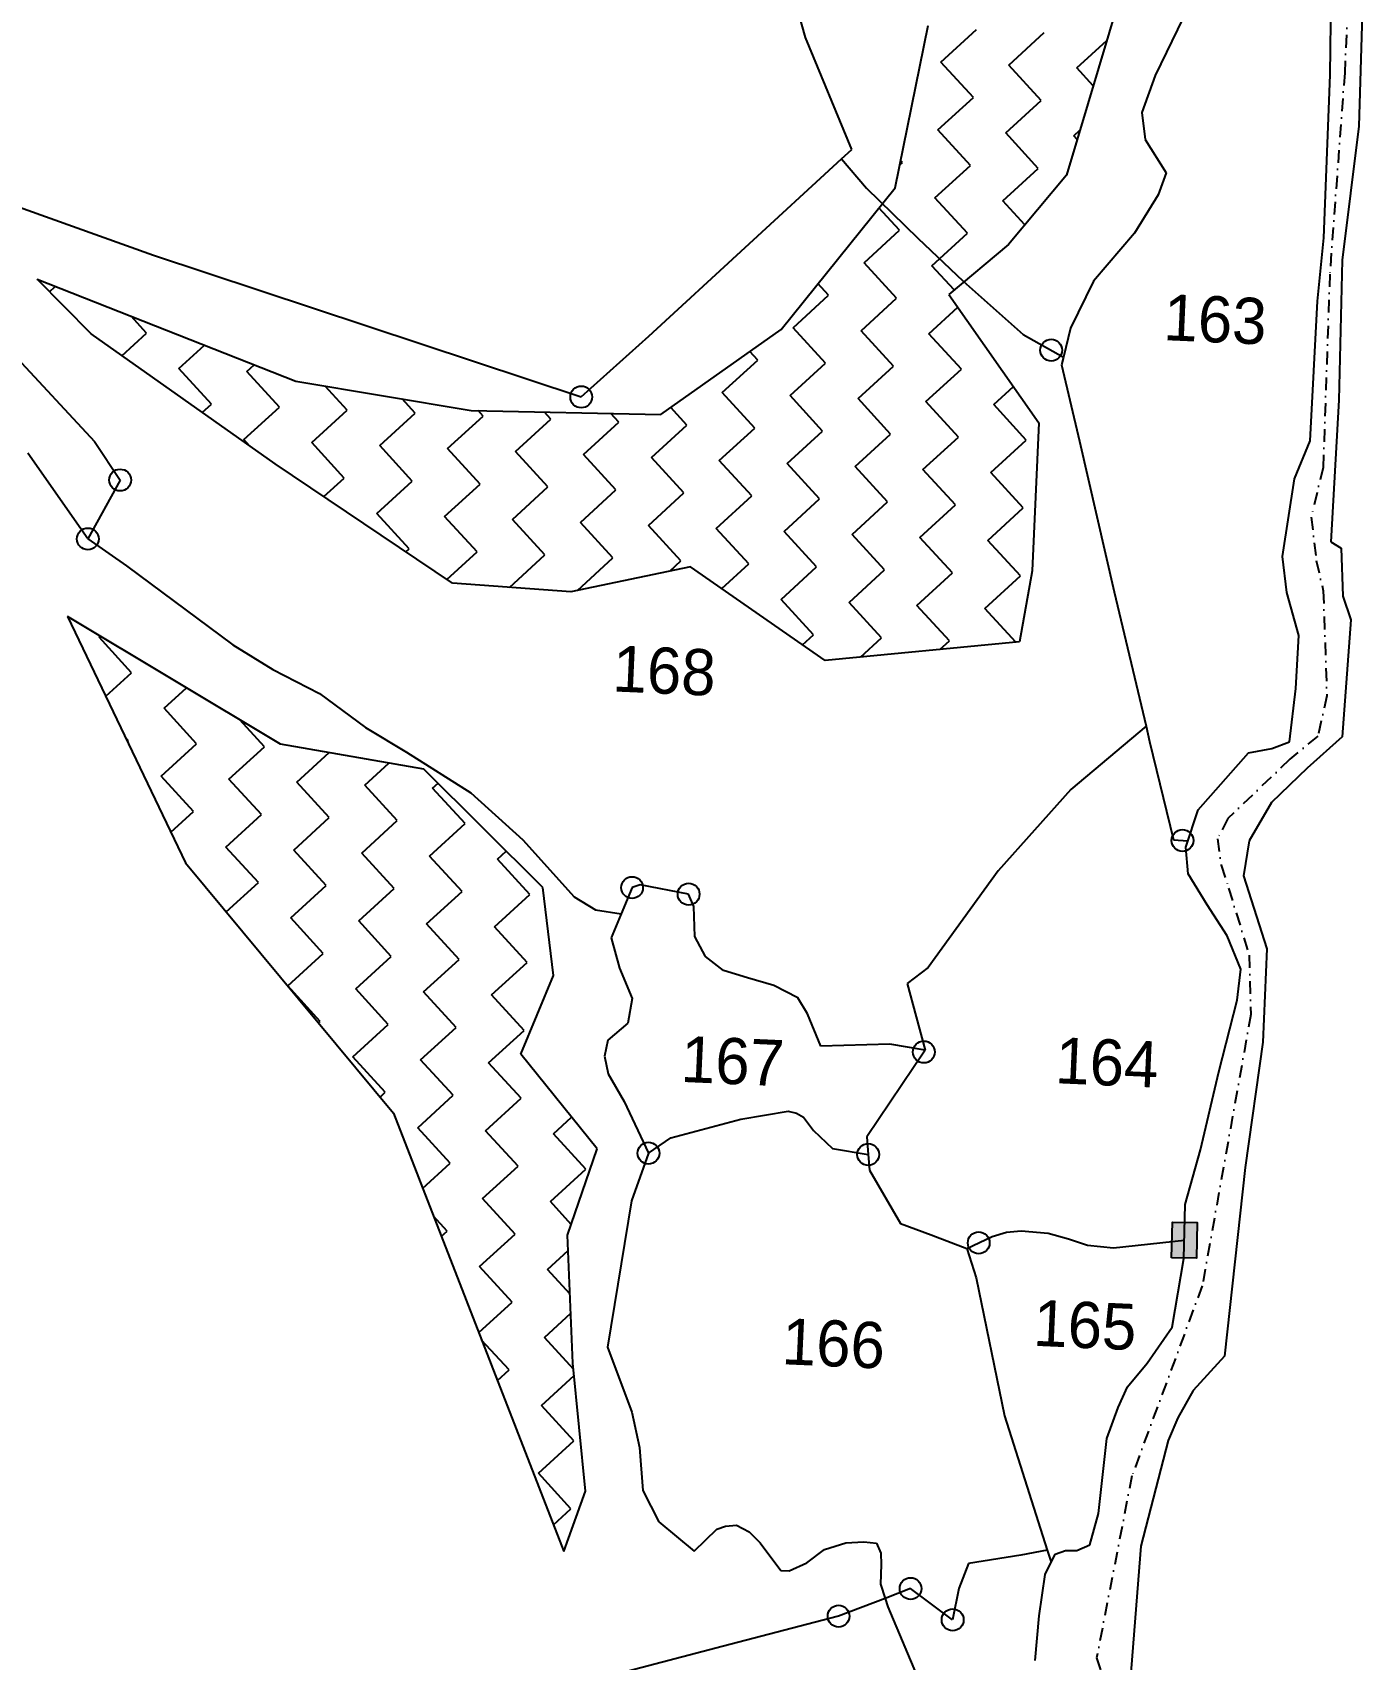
# Model space of a CAD drawing. Header units: metres. Extents: x 325382 to 334163, y 1808984 to 1815491.
# Drawn here: x 332038 to 332558, y 1811592 to 1812227 of the extents above; entities that cross this region are included whole.
import ezdxf

# ---------------------------------------------------------------- set-up
doc = ezdxf.new("R2010")
doc.units = ezdxf.units.M
doc.header["$MEASUREMENT"] = 0
doc.linetypes.add('DASHDOT', pattern=[1, 0.5, -0.25, 0, -0.25])
for name, color, linetype in [('POLY_HATCH', 12, 'Continuous'), ('POLY_PARCEL', 6, 'Continuous'), ('POLY_WATER', 4, 'Continuous'), ('TEXT_PARCEL', 7, 'Continuous'), ('V_BOUND_STREAM_LINE', 7, 'DASHDOT')]:
    doc.layers.add(name, color=color, linetype=linetype)
doc.styles.add('TEXT_MAP', font='', dxfattribs={"height": 1.8})
doc.styles.get('TEXT_MAP').set_extended_font_data('Kruti Dev 050')

msp = doc.modelspace()

# ---------------------------------------------------------------- hatches: boundary and pattern name
msp.add_hatch(color=256).paths.add_polyline_path([(332493.11, 1811762.33), (332483.48, 1811762.55), (332483.16, 1811748.62), (332492.8, 1811748.4)])

# ---------------------------------------------------------------- linework, layer by layer
msp.add_lwpolyline([(332483.16, 1811748.62), (332483.48, 1811762.55), (332493.11, 1811762.33), (332492.8, 1811748.4)], close=True)
for centre in [(332436.13, 1812102.97), (332252.58, 1812084.72), (332072.48, 1812052.28), (332059.9, 1812029.28), (332487.37, 1811911.52), (332272.43, 1811893.13), (332294.52, 1811890.57), (332386.39, 1811828.93), (332278.82, 1811789.41), (332364.66, 1811788.92), (332407.8, 1811754.39), (332381.2, 1811619.4), (332353.09, 1811608.61), (332397.63, 1811607.19)]:
    msp.add_circle(centre, 4.26)
at = {"layer": 'POLY_HATCH'}
for p, q in [((332462.95, 1812241.06), (332442.1, 1812171.32)), ((332375.13, 1812166.35), (332388.03, 1812229.71)), ((332442.1, 1812171.32), (332419.4, 1812144.3)), ((332330.59, 1812111.12), (332375.13, 1812166.35)), ((332419.4, 1812144.3), (332396.1, 1812124.78)), ((332061.18, 1812109.33), (332040.09, 1812130.66)), ((332040.09, 1812130.66), (332141.07, 1812090.88)), ((332396.1, 1812124.78), (332431.29, 1812074.66)), ((332133, 1812058.62), (332061.18, 1812109.33)), ((332283.65, 1812077.86), (332330.59, 1812111.12)), ((332141.07, 1812090.88), (332209.62, 1812079.44)), ((332209.62, 1812079.44), (332283.65, 1812077.86)), ((332431.29, 1812074.66), (332428.74, 1812016.87)), ((332202.34, 1812011.97), (332133, 1812058.62)), ((332295.19, 1812018.44), (332248.48, 1812008.61)), ((332347.79, 1811981.78), (332295.19, 1812018.44)), ((332428.74, 1812016.87), (332423.78, 1811989.07)), ((332248.48, 1812008.61), (332202.34, 1812011.97)), ((332051.99, 1811999.04), (332098.03, 1811902.84)), ((332135.09, 1811949.1), (332051.99, 1811999.04)), ((332423.78, 1811989.07), (332347.79, 1811981.78)), ((332191.11, 1811939.41), (332135.09, 1811949.1)), ((332237.57, 1811893.2), (332191.11, 1811939.41)), ((332098.03, 1811902.84), (332179.19, 1811805.09)), ((332241.76, 1811858.82), (332237.57, 1811893.2)), ((332228.99, 1811828.04), (332241.76, 1811858.82)), ((332258.74, 1811791.11), (332228.99, 1811828.04)), ((332179.19, 1811805.09), (332245.8, 1811633.9)), ((332247.27, 1811757.42), (332258.74, 1811791.11)), ((332249.34, 1811707.47), (332247.27, 1811757.42)), ((332254.27, 1811657.39), (332249.34, 1811707.47)), ((332245.8, 1811633.9), (332254.27, 1811657.39))]:
    msp.add_line(p, q, dxfattribs=at)
at = {"layer": 'POLY_HATCH', "linetype": 'Continuous'}
for p, q in [((332393.05, 1812215.51), (332406.9, 1812228.19)), ((332419.57, 1812214.34), (332433.42, 1812227.02)), ((332446.09, 1812213.18), (332457.82, 1812223.91)), ((332405.73, 1812201.67), (332393.05, 1812215.51)), ((332432.25, 1812200.5), (332419.57, 1812214.34)), ((332452.52, 1812206.16), (332446.09, 1812213.18)), ((332391.88, 1812188.99), (332405.73, 1812201.67)), ((332418.4, 1812187.82), (332432.25, 1812200.5)), ((332404.56, 1812175.15), (332391.88, 1812188.99)), ((332431.08, 1812173.98), (332418.4, 1812187.82)), ((332444.92, 1812186.65), (332447.35, 1812188.87)), ((332446.25, 1812185.21), (332444.92, 1812186.65)), ((332376.95, 1812175.33), (332378.04, 1812176.32)), ((332378.04, 1812176.32), (332377.32, 1812177.1)), ((332390.71, 1812162.47), (332404.56, 1812175.15)), ((332417.23, 1812161.3), (332431.08, 1812173.98)), ((332403.39, 1812148.63), (332390.71, 1812162.47)), ((332376.87, 1812149.8), (332368.84, 1812158.56)), ((332425.81, 1812151.93), (332417.23, 1812161.3)), ((332363.02, 1812137.12), (332376.87, 1812149.8)), ((332389.54, 1812135.95), (332403.39, 1812148.63)), ((332375.7, 1812123.27), (332363.02, 1812137.12)), ((332398.18, 1812126.52), (332389.54, 1812135.95)), ((332044.89, 1812125.81), (332047.14, 1812127.88)), ((332335.33, 1812111.77), (332349.18, 1812124.44)), ((332349.18, 1812124.44), (332345.01, 1812129)), ((332361.85, 1812110.6), (332375.7, 1812123.27)), ((332388.37, 1812109.43), (332399.64, 1812119.74)), ((332082.79, 1812109.62), (332076.75, 1812116.22)), ((332348.01, 1812097.92), (332335.33, 1812111.77)), ((332073.21, 1812100.84), (332082.79, 1812109.62)), ((332374.53, 1812096.75), (332361.85, 1812110.6)), ((332401.05, 1812095.58), (332388.37, 1812109.43)), ((332095.47, 1812095.77), (332105.45, 1812104.91)), ((332307.64, 1812086.42), (332321.49, 1812099.09)), ((332321.49, 1812099.09), (332318.39, 1812102.48)), ((332108.15, 1812081.93), (332095.47, 1812095.77)), ((332121.99, 1812094.6), (332124.89, 1812097.26)), ((332134.67, 1812080.76), (332121.99, 1812094.6)), ((332334.16, 1812085.25), (332348.01, 1812097.92)), ((332360.68, 1812084.08), (332374.53, 1812096.75)), ((332387.2, 1812082.91), (332401.05, 1812095.58)), ((332161.19, 1812079.59), (332152.62, 1812088.95)), ((332320.32, 1812072.57), (332307.64, 1812086.42)), ((332413.73, 1812081.74), (332421.39, 1812088.76)), ((332104.59, 1812078.68), (332108.15, 1812081.93)), ((332120.82, 1812068.08), (332134.67, 1812080.76)), ((332187.71, 1812078.42), (332182.65, 1812083.94)), ((332293.79, 1812073.74), (332287.52, 1812080.6)), ((332346.84, 1812071.4), (332334.16, 1812085.25)), ((332373.36, 1812070.23), (332360.68, 1812084.08)), ((332399.88, 1812069.06), (332387.2, 1812082.91)), ((332426.4, 1812067.89), (332413.73, 1812081.74)), ((332147.34, 1812066.91), (332161.19, 1812079.59)), ((332173.86, 1812065.74), (332187.71, 1812078.42)), ((332200.39, 1812064.57), (332214.23, 1812077.25)), ((332214.23, 1812077.25), (332212.27, 1812079.39)), ((332226.91, 1812063.4), (332240.75, 1812076.08)), ((332240.75, 1812076.08), (332238.23, 1812078.83)), ((332253.43, 1812062.23), (332267.27, 1812074.91)), ((332267.27, 1812074.91), (332264.19, 1812078.28)), ((332279.95, 1812061.07), (332293.79, 1812073.74)), ((332123.07, 1812065.62), (332120.82, 1812068.08)), ((332160.02, 1812053.07), (332147.34, 1812066.91)), ((332306.47, 1812059.9), (332320.32, 1812072.57)), ((332332.99, 1812058.73), (332346.84, 1812071.4)), ((332359.51, 1812057.56), (332373.36, 1812070.23)), ((332386.03, 1812056.39), (332399.88, 1812069.06)), ((332412.56, 1812055.22), (332426.4, 1812067.89)), ((332186.54, 1812051.9), (332173.86, 1812065.74)), ((332213.06, 1812050.73), (332200.39, 1812064.57)), ((332239.58, 1812049.56), (332226.91, 1812063.4)), ((332266.1, 1812048.39), (332253.43, 1812062.23)), ((332292.62, 1812047.22), (332279.95, 1812061.07)), ((332319.15, 1812046.05), (332306.47, 1812059.9)), ((332345.67, 1812044.88), (332332.99, 1812058.73)), ((332372.19, 1812043.71), (332359.51, 1812057.56)), ((332398.71, 1812042.54), (332386.03, 1812056.39)), ((332425.23, 1812041.37), (332412.56, 1812055.22)), ((332152.07, 1812045.79), (332160.02, 1812053.07)), ((332172.69, 1812039.22), (332186.54, 1812051.9)), ((332199.22, 1812038.05), (332213.06, 1812050.73)), ((332225.74, 1812036.88), (332239.58, 1812049.56)), ((332252.26, 1812035.71), (332266.1, 1812048.39)), ((332278.78, 1812034.54), (332292.62, 1812047.22)), ((332305.3, 1812033.37), (332319.15, 1812046.05)), ((332331.82, 1812032.2), (332345.67, 1812044.88)), ((332358.34, 1812031.04), (332372.19, 1812043.71)), ((332384.86, 1812029.87), (332398.71, 1812042.54)), ((332185.37, 1812025.38), (332172.69, 1812039.22)), ((332211.89, 1812024.21), (332199.22, 1812038.05)), ((332238.41, 1812023.04), (332225.74, 1812036.88)), ((332264.93, 1812021.87), (332252.26, 1812035.71)), ((332411.39, 1812028.7), (332425.23, 1812041.37)), ((332291.46, 1812020.7), (332278.78, 1812034.54)), ((332317.98, 1812019.53), (332305.3, 1812033.37)), ((332344.5, 1812018.36), (332331.82, 1812032.2)), ((332371.02, 1812017.19), (332358.34, 1812031.04)), ((332397.54, 1812016.02), (332384.86, 1812029.87)), ((332184.12, 1812024.23), (332185.37, 1812025.38)), ((332200.14, 1812013.45), (332211.89, 1812024.21)), ((332224.57, 1812010.36), (332238.41, 1812023.04)), ((332424.06, 1812014.85), (332411.39, 1812028.7)), ((332251.09, 1812009.19), (332264.93, 1812021.87)), ((332287.14, 1812016.75), (332291.46, 1812020.7)), ((332307.45, 1812009.89), (332317.98, 1812019.53)), ((332330.65, 1812005.68), (332344.5, 1812018.36)), ((332357.17, 1812004.51), (332371.02, 1812017.19)), ((332224.58, 1812010.35), (332224.57, 1812010.36)), ((332383.69, 1812003.34), (332397.54, 1812016.02)), ((332410.22, 1812002.17), (332424.06, 1812014.85)), ((332251.11, 1812009.17), (332251.09, 1812009.19)), ((332343.33, 1811991.84), (332330.65, 1812005.68)), ((332369.85, 1811990.67), (332357.17, 1812004.51)), ((332396.37, 1811989.5), (332383.69, 1812003.34)), ((332422.34, 1811988.93), (332410.22, 1812002.17)), ((332064.27, 1811990.86), (332064.8, 1811991.34)), ((332076.95, 1811977.01), (332064.27, 1811990.86)), ((332339.02, 1811987.89), (332343.33, 1811991.84)), ((332361.59, 1811983.1), (332369.85, 1811990.67)), ((332392.64, 1811986.08), (332396.37, 1811989.5)), ((332066.92, 1811967.84), (332076.95, 1811977.01)), ((332089.62, 1811963.17), (332098.37, 1811971.17)), ((332102.3, 1811949.32), (332089.62, 1811963.17)), ((332128.82, 1811948.15), (332119.21, 1811958.65)), ((332075.78, 1811950.49), (332074.62, 1811951.75)), ((332075.39, 1811950.14), (332075.78, 1811950.49)), ((332088.45, 1811936.65), (332102.3, 1811949.32)), ((332114.97, 1811935.48), (332128.82, 1811948.15)), ((332141.49, 1811934.31), (332154.07, 1811945.82)), ((332168.02, 1811933.14), (332177.45, 1811941.77)), ((332101.13, 1811922.8), (332088.45, 1811936.65)), ((332127.65, 1811921.63), (332114.97, 1811935.48)), ((332154.17, 1811920.46), (332141.49, 1811934.31)), ((332194.54, 1811931.97), (332196.65, 1811933.9)), ((332180.69, 1811919.29), (332168.02, 1811933.14)), ((332207.21, 1811918.12), (332194.54, 1811931.97)), ((332092.33, 1811914.75), (332101.13, 1811922.8)), ((332113.8, 1811908.96), (332127.65, 1811921.63)), ((332140.32, 1811907.79), (332154.17, 1811920.46)), ((332166.85, 1811906.62), (332180.69, 1811919.29)), ((332193.37, 1811905.45), (332207.21, 1811918.12)), ((332126.48, 1811895.11), (332113.8, 1811908.96)), ((332153, 1811893.94), (332140.32, 1811907.79)), ((332179.52, 1811892.77), (332166.85, 1811906.62)), ((332206.04, 1811891.6), (332193.37, 1811905.45)), ((332219.89, 1811904.28), (332223.3, 1811907.4)), ((332232.56, 1811890.43), (332219.89, 1811904.28)), ((332113.96, 1811883.65), (332126.48, 1811895.11)), ((332139.16, 1811881.26), (332153, 1811893.94)), ((332165.68, 1811880.09), (332179.52, 1811892.77)), ((332192.2, 1811878.93), (332206.04, 1811891.6)), ((332218.72, 1811877.76), (332232.56, 1811890.43)), ((332151.83, 1811867.42), (332139.16, 1811881.26)), ((332178.35, 1811866.25), (332165.68, 1811880.09)), ((332204.87, 1811865.08), (332192.2, 1811878.93)), ((332231.4, 1811863.91), (332218.72, 1811877.76)), ((332137.99, 1811854.74), (332151.83, 1811867.42)), ((332164.51, 1811853.57), (332178.35, 1811866.25)), ((332191.03, 1811852.4), (332204.87, 1811865.08)), ((332217.55, 1811851.23), (332231.4, 1811863.91)), ((332150.66, 1811840.9), (332137.99, 1811854.74)), ((332177.18, 1811839.73), (332164.51, 1811853.57)), ((332203.7, 1811838.56), (332191.03, 1811852.4)), ((332230.23, 1811837.39), (332217.55, 1811851.23)), ((332149.98, 1811840.27), (332150.66, 1811840.9)), ((332163.34, 1811827.05), (332177.18, 1811839.73)), ((332189.86, 1811825.88), (332203.7, 1811838.56)), ((332216.38, 1811824.71), (332230.23, 1811837.39)), ((332176.01, 1811813.21), (332163.34, 1811827.05)), ((332202.53, 1811812.04), (332189.86, 1811825.88)), ((332229.06, 1811810.87), (332216.38, 1811824.71)), ((332173.99, 1811811.36), (332176.01, 1811813.21)), ((332188.69, 1811799.36), (332202.53, 1811812.04)), ((332215.21, 1811798.19), (332229.06, 1811810.87)), ((332241.73, 1811797.02), (332248.78, 1811803.47)), ((332201.36, 1811785.52), (332188.69, 1811799.36)), ((332227.89, 1811784.35), (332215.21, 1811798.19)), ((332254.41, 1811783.18), (332241.73, 1811797.02)), ((332190.63, 1811775.69), (332201.36, 1811785.52)), ((332214.04, 1811771.67), (332227.89, 1811784.35)), ((332240.56, 1811770.5), (332254.41, 1811783.18)), ((332226.72, 1811757.82), (332214.04, 1811771.67)), ((332248.7, 1811761.62), (332240.56, 1811770.5)), ((332200.2, 1811758.99), (332194.86, 1811764.82)), ((332197.93, 1811756.92), (332200.2, 1811758.99)), ((332212.87, 1811745.15), (332226.72, 1811757.82)), ((332239.39, 1811743.98), (332247.52, 1811751.42)), ((332225.55, 1811731.3), (332212.87, 1811745.15)), ((332248.23, 1811734.33), (332239.39, 1811743.98)), ((332212.54, 1811719.39), (332225.55, 1811731.3)), ((332238.22, 1811717.46), (332248.54, 1811726.9)), ((332224.38, 1811704.78), (332213.67, 1811716.47)), ((332249.58, 1811705.05), (332238.22, 1811717.46)), ((332219.84, 1811700.63), (332224.38, 1811704.78)), ((332237.05, 1811690.94), (332249.82, 1811702.63)), ((332249.73, 1811677.09), (332237.05, 1811690.94)), ((332235.88, 1811664.42), (332249.73, 1811677.09)), ((332248.56, 1811650.57), (332235.88, 1811664.42)), ((332241.75, 1811644.33), (332248.56, 1811650.57))]:
    msp.add_line(p, q, dxfattribs=at)
at = {"layer": 'POLY_PARCEL'}
for p, q in [((332340.15, 1812225.09), (332318.21, 1812303.43)), ((332487.59, 1812232.75), (332476.73, 1812210.29)), ((332358.24, 1812181.37), (332340.15, 1812225.09)), ((332476.73, 1812210.29), (332471.52, 1812195.79)), ((332471.52, 1812195.79), (332472.81, 1812185.21)), ((332354.22, 1812177.67), (332358.24, 1812181.37)), ((332472.81, 1812185.21), (332481.02, 1812172.22)), ((332278.93, 1812108.51), (332354.22, 1812177.67)), ((332354.22, 1812177.67), (332363.96, 1812166.31)), ((332481.02, 1812172.22), (332477.83, 1812163.6)), ((332016.96, 1812164.55), (332085.49, 1812140.13)), ((332363.96, 1812166.31), (332383.98, 1812146.68)), ((332477.83, 1812163.6), (332468.7, 1812148.63)), ((332383.98, 1812146.68), (332401.77, 1812129.93)), ((332468.7, 1812148.63), (332452.7, 1812129.88)), ((332085.49, 1812140.13), (332252.58, 1812084.72)), ((332401.77, 1812129.93), (332425.17, 1812109.17)), ((332452.7, 1812129.88), (332443.67, 1812111.64)), ((332443.67, 1812111.64), (332440.91, 1812100.25)), ((332252.58, 1812084.72), (332278.93, 1812108.51)), ((332425.17, 1812109.17), (332440.91, 1812100.25)), ((332030.61, 1812101.69), (332062.47, 1812067.39)), ((332440.91, 1812100.25), (332440.19, 1812097.27)), ((332440.19, 1812097.27), (332447.12, 1812067.52)), ((332062.47, 1812067.39), (332072.48, 1812052.28)), ((332447.12, 1812067.52), (332460.68, 1812008.68)), ((332059.9, 1812029.28), (332036.46, 1812062.76)), ((332072.48, 1812052.28), (332059.9, 1812029.28)), ((332059.9, 1812029.28), (332074.95, 1812018.77)), ((332074.95, 1812018.77), (332116.53, 1811987.88)), ((332460.68, 1812008.68), (332473.14, 1811956.14)), ((332116.53, 1811987.88), (332132.17, 1811978.28)), ((332132.17, 1811978.28), (332150.33, 1811968.92)), ((332150.33, 1811968.92), (332168.31, 1811955.64)), ((332168.31, 1811955.64), (332184.3, 1811946.02)), ((332473.14, 1811956.14), (332443.81, 1811931.45)), ((332473.14, 1811956.14), (332474.56, 1811950.13)), ((332474.56, 1811950.13), (332483.88, 1811911.79)), ((332184.3, 1811946.02), (332209.45, 1811930.17)), ((332209.45, 1811930.17), (332229.7, 1811911.8)), ((332443.81, 1811931.45), (332415.44, 1811899.71)), ((332229.7, 1811911.8), (332249.78, 1811889.52)), ((332483.88, 1811911.79), (332489.54, 1811911.34)), ((332415.44, 1811899.71), (332388, 1811861.91)), ((332249.78, 1811889.52), (332258.13, 1811884.51)), ((332272.43, 1811893.13), (332268.17, 1811882.86)), ((332275.65, 1811894.26), (332272.43, 1811893.13)), ((332294.52, 1811890.57), (332275.65, 1811894.26)), ((332296.53, 1811885.73), (332294.52, 1811890.57)), ((332258.13, 1811884.51), (332268.17, 1811882.86)), ((332268.17, 1811882.86), (332264.27, 1811873.53)), ((332296.97, 1811873.99), (332296.53, 1811885.73)), ((332264.27, 1811873.53), (332267.55, 1811861.66)), ((332301.06, 1811866.2), (332296.97, 1811873.99)), ((332308.12, 1811860.82), (332301.06, 1811866.2)), ((332267.55, 1811861.66), (332272.4, 1811849.77)), ((332317.51, 1811857.87), (332308.12, 1811860.82)), ((332327.84, 1811854.88), (332317.51, 1811857.87)), ((332388, 1811861.91), (332379.8, 1811855.73)), ((332337.15, 1811850.03), (332327.84, 1811854.88)), ((332379.8, 1811855.73), (332386.9, 1811829.68)), ((332272.4, 1811849.77), (332270.71, 1811840.19)), ((332341, 1811843.84), (332337.15, 1811850.03)), ((332270.71, 1811840.19), (332262.95, 1811833.58)), ((332346.15, 1811831.26), (332341, 1811843.84)), ((332262.95, 1811833.58), (332261.66, 1811827.28)), ((332373.15, 1811831.97), (332346.15, 1811831.26)), ((332386.9, 1811829.68), (332373.15, 1811831.97)), ((332261.66, 1811827.28), (332263.13, 1811820.35)), ((332386.9, 1811829.68), (332364.08, 1811795.83)), ((332263.13, 1811820.35), (332269.28, 1811809.66)), ((332269.28, 1811809.66), (332278.82, 1811789.41)), ((332287.61, 1811795.37), (332314.88, 1811802.67)), ((332314.88, 1811802.67), (332333.44, 1811805.87)), ((332333.44, 1811805.87), (332336.66, 1811805.11)), ((332336.66, 1811805.11), (332339.38, 1811803.45)), ((332339.38, 1811803.45), (332343.33, 1811798.32)), ((332278.82, 1811789.41), (332287.61, 1811795.37)), ((332343.33, 1811798.32), (332350.76, 1811791.19)), ((332364.08, 1811795.83), (332364.66, 1811788.92)), ((332278.82, 1811789.41), (332272.15, 1811770.8)), ((332350.76, 1811791.19), (332364.66, 1811788.92)), ((332364.66, 1811788.92), (332365.17, 1811782.79)), ((332365.17, 1811782.79), (332377.27, 1811761.92)), ((332272.15, 1811770.8), (332262.77, 1811713.67)), ((332377.27, 1811761.92), (332389.26, 1811757.51)), ((332389.26, 1811757.51), (332403.14, 1811752.23)), ((332403.14, 1811752.23), (332413.07, 1811756.83)), ((332413.07, 1811756.83), (332418.72, 1811758.62)), ((332418.72, 1811758.62), (332424.39, 1811759.07)), ((332424.39, 1811759.07), (332434.96, 1811758.22)), ((332434.96, 1811758.22), (332442.87, 1811755.99)), ((332442.87, 1811755.99), (332450.34, 1811753.46)), ((332403.14, 1811752.23), (332406.81, 1811740.76)), ((332450.34, 1811753.46), (332460.43, 1811752.46)), ((332460.43, 1811752.46), (332488.14, 1811755.48)), ((332406.81, 1811740.76), (332417.86, 1811686.86)), ((332262.77, 1811713.67), (332272.34, 1811688.25)), ((332272.34, 1811688.25), (332275.31, 1811674.49)), ((332417.86, 1811686.86), (332434.54, 1811634.42)), ((332275.31, 1811674.49), (332276.6, 1811657.72)), ((332276.6, 1811657.72), (332282.86, 1811645.5)), ((332282.86, 1811645.5), (332296.7, 1811634.05)), ((332296.7, 1811634.05), (332305.54, 1811642.66)), ((332305.54, 1811642.66), (332308.9, 1811643.8)), ((332308.9, 1811643.8), (332313.15, 1811644.17)), ((332313.15, 1811644.17), (332318.18, 1811641.56)), ((332318.18, 1811641.56), (332322.41, 1811637.33)), ((332322.41, 1811637.33), (332330.46, 1811626.46)), ((332347.56, 1811634.71), (332355.95, 1811637.28)), ((332355.95, 1811637.28), (332362.95, 1811637.7)), ((332362.95, 1811637.7), (332367.89, 1811637.12)), ((332367.89, 1811637.12), (332369.56, 1811633.19)), ((332333.77, 1811626.32), (332340.71, 1811629.5)), ((332340.71, 1811629.5), (332347.56, 1811634.71)), ((332369.73, 1811628.77), (332369.39, 1811621.07)), ((332369.56, 1811633.19), (332369.73, 1811628.77)), ((332403.85, 1811629.18), (332400.08, 1811619.38)), ((332424.24, 1811632.39), (332403.85, 1811629.18)), ((332434.54, 1811634.42), (332424.24, 1811632.39)), ((332434.54, 1811634.42), (332436.05, 1811629.69)), ((332330.46, 1811626.46), (332333.77, 1811626.32)), ((332369.39, 1811621.07), (332371.23, 1811615.57)), ((332381.2, 1811619.4), (332371.23, 1811615.57)), ((332397.63, 1811607.19), (332381.2, 1811619.4)), ((332400.08, 1811619.38), (332397.63, 1811607.19)), ((332371.23, 1811615.57), (332353.09, 1811608.61)), ((332371.23, 1811615.57), (332372.32, 1811612.31)), ((332372.32, 1811612.31), (332384.53, 1811583.21)), ((332353.09, 1811608.61), (332310.61, 1811597.59)), ((332310.61, 1811597.59), (332202.27, 1811569.24))]:
    msp.add_line(p, q, dxfattribs=at)
at = {"layer": 'POLY_WATER'}
for p, q in [((332545.04, 1812210.5), (332545.81, 1812268.39)), ((332557.68, 1812238.46), (332556.28, 1812190.49)), ((332542.59, 1812146.83), (332545.04, 1812210.5)), ((332556.28, 1812190.49), (332549.75, 1812138.15)), ((332540.12, 1812122.08), (332542.59, 1812146.83)), ((332549.75, 1812138.15), (332548.41, 1812083.48)), ((332537.27, 1812067.55), (332540.12, 1812122.08)), ((332548.41, 1812083.48), (332545.27, 1812028.18)), ((332531.2, 1812052.72), (332537.27, 1812067.55)), ((332526.49, 1812022.44), (332531.2, 1812052.72)), ((332528.12, 1812008.4), (332526.49, 1812022.44)), ((332545.27, 1812028.18), (332549.4, 1812025.65)), ((332549.4, 1812025.65), (332550.03, 1812006.89)), ((332532.79, 1811991.53), (332528.12, 1812008.4)), ((332550.03, 1812006.89), (332553.08, 1811997.65)), ((332553.08, 1811997.65), (332549.71, 1811952.03)), ((332531.67, 1811970.89), (332532.79, 1811991.53)), ((332529.17, 1811950.05), (332531.67, 1811970.89)), ((332513.2, 1811945.8), (332522.29, 1811947.43)), ((332522.29, 1811947.43), (332529.17, 1811950.05)), ((332549.71, 1811952.03), (332536.08, 1811939.78)), ((332493.47, 1811923.56), (332513.2, 1811945.8)), ((332536.08, 1811939.78), (332522.18, 1811926.41)), ((332488.76, 1811908.9), (332493.47, 1811923.56)), ((332522.18, 1811926.41), (332513.49, 1811911.43)), ((332489.66, 1811898.5), (332488.76, 1811908.9)), ((332513.49, 1811911.43), (332511.28, 1811897.77)), ((332497.02, 1811886.46), (332489.66, 1811898.5)), ((332511.28, 1811897.77), (332520.37, 1811869.28)), ((332504.85, 1811874.33), (332497.02, 1811886.46)), ((332510.14, 1811861.26), (332504.85, 1811874.33)), ((332520.37, 1811869.28), (332518.74, 1811832.77)), ((332508.7, 1811849.16), (332510.14, 1811861.26)), ((332501.58, 1811821.19), (332508.7, 1811849.16)), ((332518.74, 1811832.77), (332511.89, 1811783.85)), ((332494.36, 1811790.78), (332501.58, 1811821.19)), ((332488.45, 1811769.41), (332494.36, 1811790.78)), ((332511.89, 1811783.85), (332503.84, 1811710.19)), ((332487.97, 1811748.26), (332488.45, 1811769.41)), ((332483.32, 1811721.5), (332487.97, 1811748.26)), ((332473.64, 1811707.44), (332483.32, 1811721.5)), ((332465.97, 1811698.23), (332473.64, 1811707.44)), ((332503.84, 1811710.19), (332491.54, 1811696.8)), ((332462.25, 1811690.08), (332465.97, 1811698.23)), ((332491.54, 1811696.8), (332485.55, 1811686.04)), ((332457.82, 1811678.07), (332462.25, 1811690.08)), ((332485.55, 1811686.04), (332481.74, 1811677.28)), ((332454.58, 1811648.76), (332457.82, 1811678.07)), ((332481.74, 1811677.28), (332471.15, 1811635.98)), ((332451.2, 1811636.53), (332454.58, 1811648.76)), ((332446.15, 1811634.28), (332451.2, 1811636.53)), ((332471.15, 1811635.98), (332466.97, 1811583.19)), ((332433.72, 1811624.91), (332437.61, 1811632.89)), ((332437.61, 1811632.89), (332441.72, 1811634.3)), ((332441.72, 1811634.3), (332446.15, 1811634.28)), ((332431.38, 1811608.71), (332433.72, 1811624.91)), ((332429.79, 1811591.3), (332431.38, 1811608.71))]:
    msp.add_line(p, q, dxfattribs=at)
at = {"layer": 'V_BOUND_STREAM_LINE', "ltscale": 10}
for p, q in [((332552.89, 1812256.34), (332550.74, 1812211.32)), ((332550.74, 1812211.32), (332544.92, 1812132.73)), ((332544.92, 1812132.73), (332542.32, 1812057.23)), ((332542.32, 1812057.23), (332537.66, 1812037.79)), ((332537.66, 1812037.79), (332539.63, 1812020.92)), ((332539.63, 1812020.92), (332542.36, 1812009.07)), ((332542.36, 1812009.07), (332543.81, 1811968.05)), ((332543.81, 1811968.05), (332540.23, 1811952.32)), ((332540.23, 1811952.32), (332529.34, 1811943.23)), ((332529.34, 1811943.23), (332505.14, 1811920.14)), ((332505.14, 1811920.14), (332501, 1811912.2)), ((332501, 1811912.2), (332502.53, 1811901.84)), ((332502.53, 1811901.84), (332505.39, 1811892.87)), ((332505.39, 1811892.87), (332513.48, 1811866.74)), ((332513.48, 1811866.74), (332514.08, 1811843.61)), ((332514.08, 1811843.61), (332495.13, 1811737.68)), ((332495.13, 1811737.68), (332467.64, 1811663.42)), ((332467.64, 1811663.42), (332453.86, 1811592.42)), ((332453.86, 1811592.42), (332462.33, 1811564.96))]:
    msp.add_line(p, q, dxfattribs=at)

# ---------------------------------------------------------------- texts
at = {"layer": 'TEXT_PARCEL', "style": 'TEXT_MAP'}
for s, p in [('163', (332479.69, 1812106.93)), ('168', (332264.53, 1811969.75)), ('167', (332291.22, 1811817.28)), ('164', (332437.45, 1811816.77)), ('165', (332428.86, 1811714.24)), ('166', (332330.63, 1811707.04))]:
    msp.add_text(s, height=18.021, rotation=357.47485, dxfattribs=at).set_placement(p)

doc.saveas('drawing.dxf')
